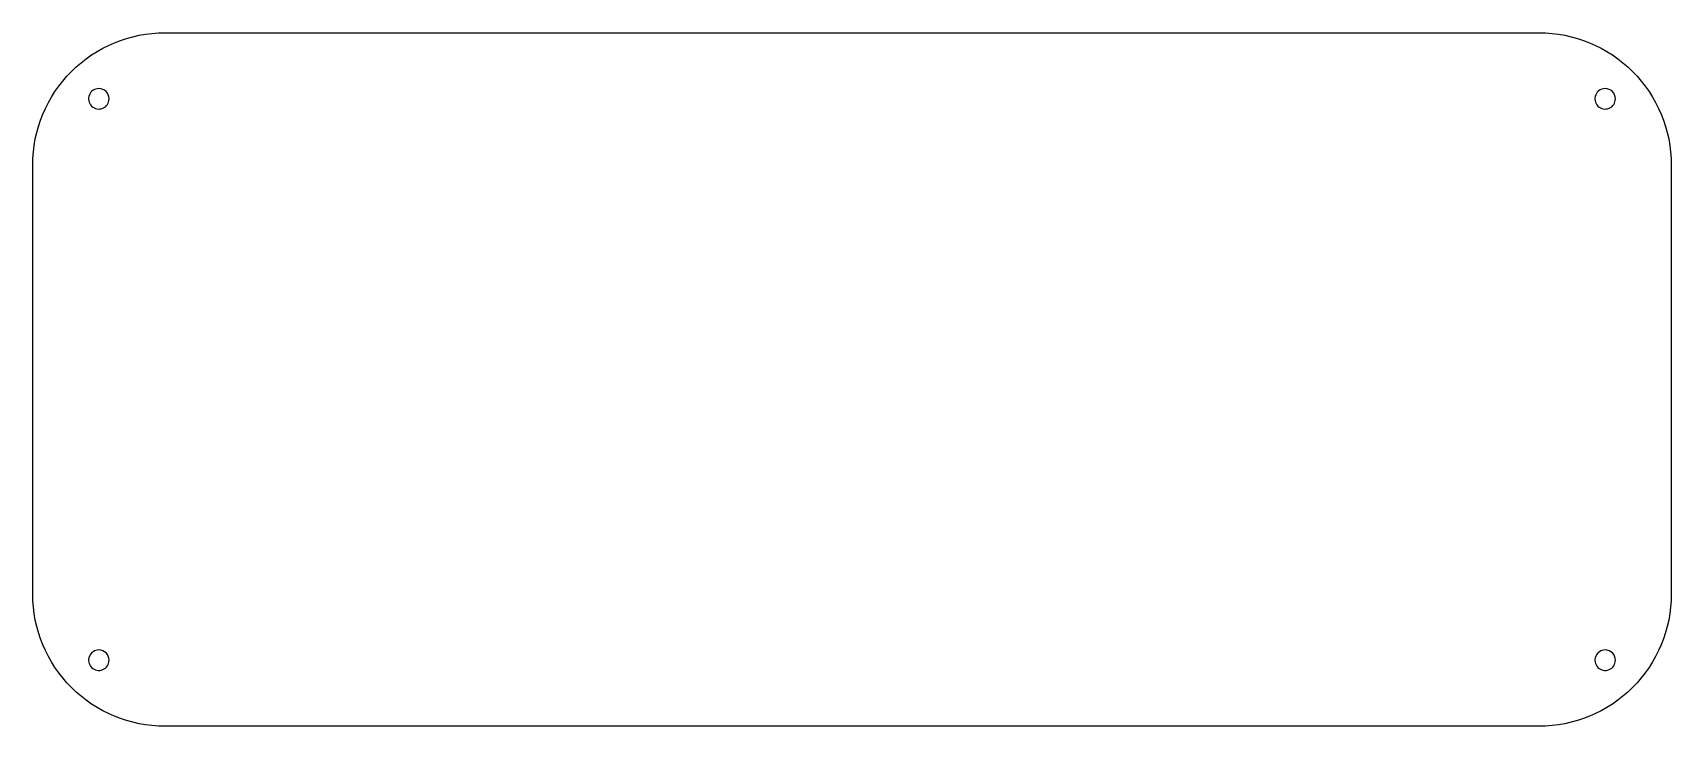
# Model space of a CAD drawing. Extents: x 18 to 266, y 50 to 155.
import ezdxf

# ---------------------------------------------------------------- set-up
doc = ezdxf.new("R2010")
doc.units = 0
doc.layers.add('Layer_1', color=7, linetype='CONTINUOUS')

msp = doc.modelspace()

# ---------------------------------------------------------------- linework, layer by layer
at = {"layer": 'Layer_1', "color": 3}
for points in [[(37.916954, 155.200901), (245.91695, 155.200901)], [(17.916954, 70.2009), (17.916954, 135.200901)], [(265.91695, 135.200901), (265.91695, 70.2009)], [(245.91695, 50.2009), (37.916954, 50.2009)]]:
    msp.add_lwpolyline(points, dxfattribs=at)
for points in [[(37.916954, 155.200901)], [(27.916954, 146.750897)], [(255.91696, 146.750897)], [(27.916954, 61.7509)], [(255.91696, 61.7509)]]:
    msp.add_lwpolyline(points, close=True, dxfattribs=at)
for points in [[(23.774818, 149.343037), (27.525546, 153.093764), (32.612624, 155.200901), (37.916954, 155.200901)], [(245.91695, 155.200901), (251.22128, 155.200901), (256.308358, 153.093764), (260.059086, 149.343037)], [(17.916954, 135.200901), (17.916954, 140.505231), (20.024091, 145.592309), (23.774818, 149.343037)], [(260.059086, 149.343037), (263.809813, 145.592309), (265.91695, 140.505231), (265.91695, 135.200901)], [(27.916954, 146.750897), (27.290038, 146.750897), (26.724851, 146.373252), (26.484941, 145.794056)], [(29.01297, 146.296913), (28.722288, 146.587594), (28.32804, 146.750897), (27.916954, 146.750897)], [(255.91696, 146.750897), (255.290044, 146.750897), (254.724857, 146.373252), (254.484947, 145.794056)], [(257.012976, 146.296913), (256.722294, 146.587594), (256.328046, 146.750897), (255.91696, 146.750897)], [(26.484941, 145.794056), (26.24503, 145.214861), (26.377642, 144.548178), (26.820938, 144.104881)], [(26.820938, 144.104881), (27.264235, 143.661585), (27.930918, 143.528973), (28.510113, 143.768884)], [(28.510113, 143.768884), (29.089309, 144.008794), (29.466954, 144.573981), (29.466954, 145.200897)], [(29.466954, 145.200897), (29.466954, 145.611983), (29.303651, 146.006231), (29.01297, 146.296913)], [(254.484947, 145.794056), (254.245036, 145.214861), (254.377648, 144.548178), (254.820944, 144.104881)], [(254.820944, 144.104881), (255.264241, 143.661585), (255.930924, 143.528973), (256.510119, 143.768884)], [(256.510119, 143.768884), (257.089315, 144.008794), (257.46696, 144.573981), (257.46696, 145.200897)], [(257.46696, 145.200897), (257.46696, 145.611983), (257.303657, 146.006231), (257.012976, 146.296913)], [(23.774818, 56.058764), (20.024091, 59.809492), (17.916954, 64.89657), (17.916954, 70.2009)], [(265.91695, 70.2009), (265.91695, 64.89657), (263.809813, 59.809492), (260.059086, 56.058764)], [(26.484941, 60.794059), (26.24503, 60.214864), (26.377642, 59.548181), (26.820938, 59.104884)], [(27.916954, 61.7509), (27.290038, 61.7509), (26.724851, 61.373255), (26.484941, 60.794059)], [(29.01297, 61.296916), (28.722288, 61.587597), (28.32804, 61.7509), (27.916954, 61.7509)], [(28.510113, 58.768887), (29.089309, 59.008797), (29.466954, 59.573984), (29.466954, 60.2009)], [(29.466954, 60.2009), (29.466954, 60.611986), (29.303651, 61.006234), (29.01297, 61.296916)], [(254.484947, 60.794059), (254.245036, 60.214864), (254.377648, 59.548181), (254.820944, 59.104884)], [(255.91696, 61.7509), (255.290044, 61.7509), (254.724857, 61.373255), (254.484947, 60.794059)], [(257.012976, 61.296916), (256.722294, 61.587597), (256.328046, 61.7509), (255.91696, 61.7509)], [(256.510119, 58.768887), (257.089315, 59.008797), (257.46696, 59.573984), (257.46696, 60.2009)], [(257.46696, 60.2009), (257.46696, 60.611986), (257.303657, 61.006234), (257.012976, 61.296916)], [(26.820938, 59.104884), (27.264235, 58.661588), (27.930918, 58.528976), (28.510113, 58.768887)], [(254.820944, 59.104884), (255.264241, 58.661588), (255.930924, 58.528976), (256.510119, 58.768887)], [(37.916954, 50.2009), (32.612624, 50.2009), (27.525546, 52.308037), (23.774818, 56.058764)], [(260.059086, 56.058764), (256.308358, 52.308037), (251.22128, 50.2009), (245.91695, 50.2009)]]:
    msp.add_open_spline(points, degree=3, dxfattribs=at)

doc.saveas('drawing.dxf')
